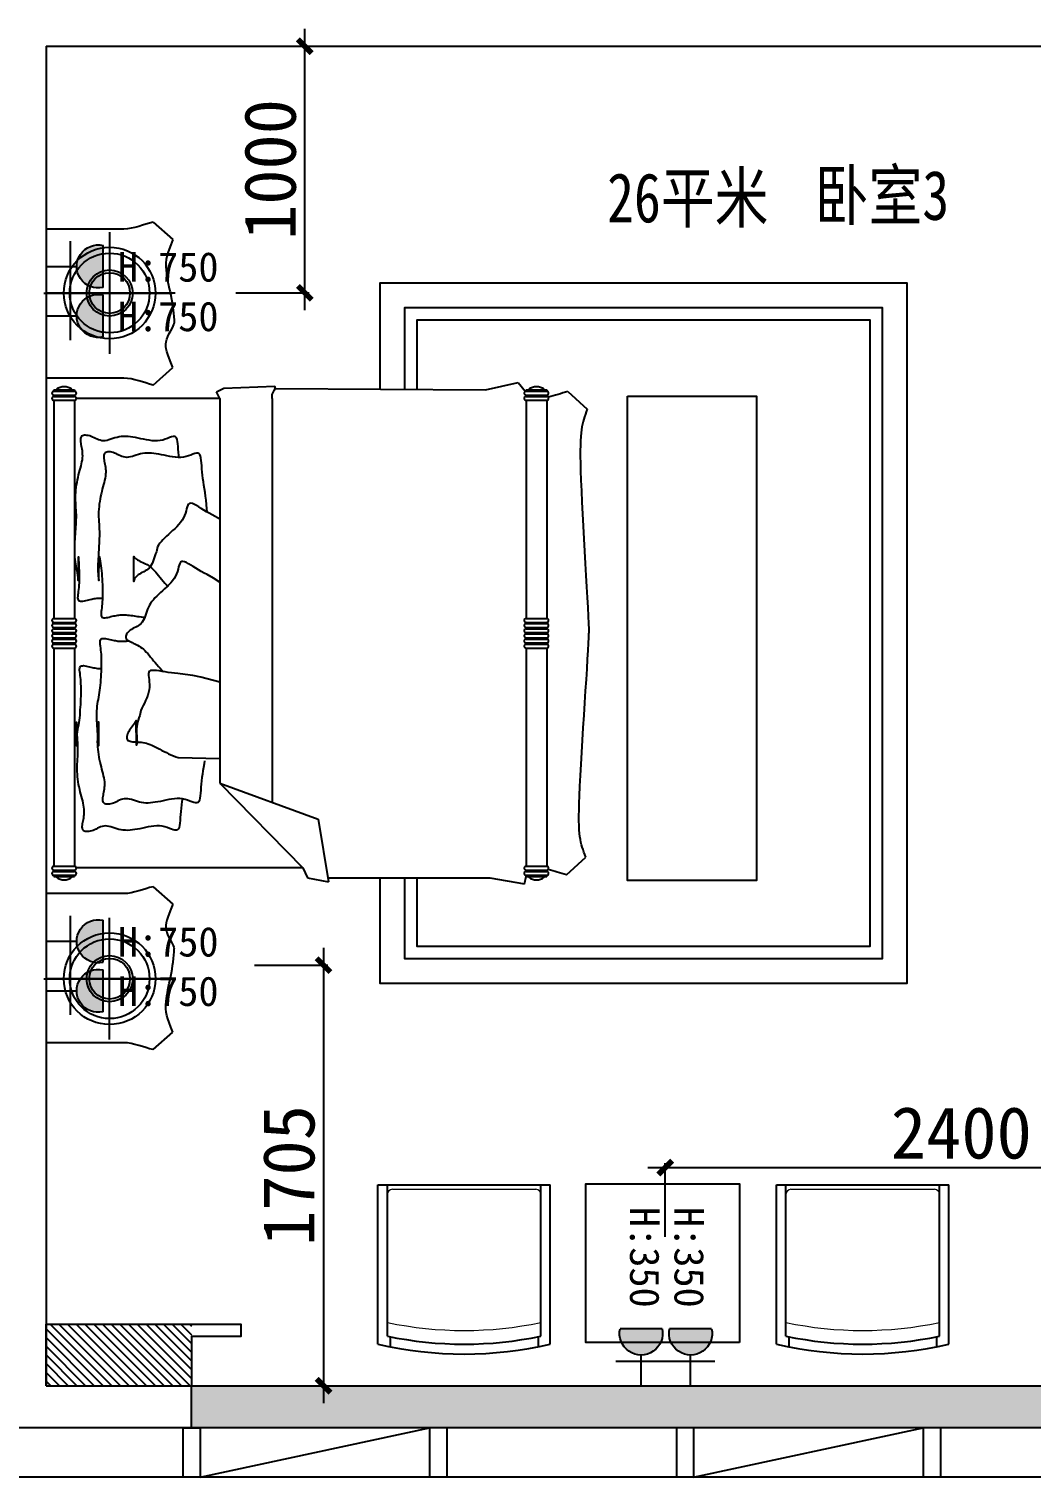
# Model space of a CAD drawing. Header units: millimetres. Extents: x 561810 to 956823, y -438984 to -391712.
# Drawn here: x 884875 to 888937, y -415003 to -409133 of the extents above; entities that cross this region are included whole.
import ezdxf

# ---------------------------------------------------------------- set-up
doc = ezdxf.new("R2010")
doc.units = ezdxf.units.MM
doc.header["$LTSCALE"] = 10
doc.header["$MEASUREMENT"] = 0
doc.linetypes.add('DASHED2', pattern=[9.525, 6.35, -3.175])
doc.linetypes.add('HIDDEN2', pattern=[4.7625, 3.175, -1.5875])
doc.layers.get('0').update_dxf_attribs({"linetype": 'CONTINUOUS'})
doc.layers.get('DEFPOINTS').update_dxf_attribs({"color": 1, "linetype": 'CONTINUOUS'})
for name, color, linetype in [('6-P插座', 4, 'CONTINUOUS'), ('6-P插座图例', 4, 'CONTINUOUS'), ('WALL', 7, 'CONTINUOUS'), ('WINDOW', 4, 'CONTINUOUS'), ('吊顶字', 250, 'CONTINUOUS'), ('填充', 8, 'CONTINUOUS'), ('墙', 7, 'CONTINUOUS')]:
    doc.layers.add(name, color=color, linetype=linetype)
doc.layers.add('细线', color=250, linetype='CONTINUOUS', lineweight=5)
doc.styles.add('12', font='', dxfattribs={"width": 0.8})
doc.styles.add('宋体', font='')
doc.styles.add('施洛华标注样式', font='')
doc.styles.get('12').set_extended_font_data('SimSun')
doc.styles.get('宋体').set_extended_font_data('SimSun')
doc.styles.get('施洛华标注样式').set_extended_font_data('SimSun')
doc.dimstyles.new('外标尺寸', dxfattribs={"dimscale": 70, "dimtxt": 3, "dimasz": 0.8, "dimexe": 0.25, "dimexo": 1, "dimgap": 0.5, "dimtad": 1, "dimdec": 0, "dimtxsty": '施洛华标注样式', "dimblk": 'ARCHTICK', "dimcen": 1.5, "dimdle": 1, "dimclrd": 250, "dimclre": 250, "dimclrt": 62, "dimadec": 0, "dimazin": 0, "dimtfac": 1, "dimtdec": 0, "dimtix": 1, "dimtmove": 1, "dimatfit": 3, "dimldrblk": 'ARCHTICK', "dimfxl": 0, "dimarcsym": 0})

# ---------------------------------------------------------------- blocks, each defined once
blk = doc.blocks.new('4')
at = {"layer": '6-P插座图例'}
h = blk.add_hatch(color=4, dxfattribs=at)
edge = h.paths.add_edge_path()
edge.add_ellipse((223569, -308613.5), major_axis=(0, 79.4), ratio=1, start_angle=-12.7447, end_angle=192.7446)
edge.add_line((223586.5, -308691), (223586.5, -308536.1))
at = {"layer": '6-P插座图例', "color": 4}
for p, q in [((223466.2, -308524.5), (223466.2, -308706.9)), ((223586.5, -308536.1), (223586.5, -308691)), ((223376.4, -308613.5), (223489.5, -308613.5))]:
    blk.add_line(p, q, dxfattribs=at)
blk.add_ellipse((223569, -308613.5), major_axis=(0, 79.4), ratio=1, start_param=-0.222437, end_param=3.364029, dxfattribs=at)
blk = doc.blocks.new('_ARCHTICK')
at = {"color": 0, "linetype": 'ByBlock', "const_width": 0.4}
blk.add_lwpolyline([(-0.5, -0.5), (0.5, 0.5)], dxfattribs=at)
blk = doc.blocks.new('*D60')
at = {"color": 250, "lineweight": -2}
for p, q in [((887384.2, -413748.5), (889924.3, -413748.5)), ((887454.2, -414028.5), (887454.2, -413731)), ((889854.3, -414028.5), (889854.3, -413731))]:
    blk.add_line(p, q, dxfattribs=at)
at = {"layer": 'DEFPOINTS', "color": 0}
for p in [(889854.3, -413748.5), (889854.3, -414202.8), (887454.2, -414534)]:
    blk.add_point(p, dxfattribs=at)
at = {"color": 250, "lineweight": -2, "xscale": 56, "yscale": 56, "zscale": 56, "rotation": 180}
blk.add_blockref('_ARCHTICK', (887454.2, -413748.5), dxfattribs=at)
at = {"color": 250, "lineweight": -2, "xscale": 56, "yscale": 56, "zscale": 56}
blk.add_blockref('_ARCHTICK', (889854.3, -413748.5), dxfattribs=at)
at = {"color": 62, "insert": (888654.3, -413608.5), "char_height": 210, "attachment_point": 5, "style": '施洛华标注样式'}
blk.add_mtext('2400', dxfattribs=at)
blk = doc.blocks.new('*D61')
at = {"color": 250, "lineweight": -2}
for p, q in [((886069.2, -412858.1), (886069.2, -414702.8)), ((885789.2, -412928.1), (886086.7, -412928.1)), ((885810.9, -414632.8), (886086.7, -414632.8))]:
    blk.add_line(p, q, dxfattribs=at)
at = {"layer": 'DEFPOINTS', "color": 0}
for p in [(885043.3, -412928.1), (885740.9, -414632.8), (886069.2, -414632.8)]:
    blk.add_point(p, dxfattribs=at)
at = {"color": 250, "lineweight": -2, "xscale": 56, "yscale": 56, "zscale": 56}
for p, rotation in [((886069.2, -412928.1), 90), ((886069.2, -414632.8), 270)]:
    blk.add_blockref('_ARCHTICK', p, dxfattribs=dict(at, rotation=rotation))
at = {"color": 62, "insert": (885929.2, -413780.4), "char_height": 210, "attachment_point": 5, "rotation": 90, "style": '施洛华标注样式'}
blk.add_mtext('1705', dxfattribs=at)
blk = doc.blocks.new('*D62')
at = {"color": 250, "lineweight": -2}
for p, q in [((885993.3, -410272.3), (885993.3, -409132.8)), ((885713.3, -409202.8), (886010.8, -409202.8)), ((885713.3, -410202.3), (886010.8, -410202.3))]:
    blk.add_line(p, q, dxfattribs=at)
at = {"layer": 'DEFPOINTS', "color": 0}
for p in [(885040.7, -409202.8), (885993.3, -409202.8), (885040.7, -410202.3)]:
    blk.add_point(p, dxfattribs=at)
at = {"color": 250, "lineweight": -2, "xscale": 56, "yscale": 56, "zscale": 56}
for p, rotation in [((885993.3, -409202.8), 90), ((885993.3, -410202.3), 270)]:
    blk.add_blockref('_ARCHTICK', p, dxfattribs=dict(at, rotation=rotation))
at = {"color": 62, "insert": (885853.3, -409702.5), "char_height": 210, "attachment_point": 5, "rotation": 90, "style": '施洛华标注样式'}
blk.add_mtext('1000', dxfattribs=at)

msp = doc.modelspace()

# ---------------------------------------------------------------- hatches: boundary and pattern name
h = msp.add_hatch()
h.set_pattern_fill('ANSI31', color=250, scale=200, angle=-90, style=0)
h.set_pattern_definition([(315, (885734.32, -414802.755), (17.6777, 17.6777), [])])
h.paths.add_polyline_path([(884944.3, -414632.8), (885534.3, -414632.8), (885534.3, -414382.8), (884944.3, -414382.8)])
h = msp.add_hatch()
h.set_pattern_fill('AR-CONC', color=250, scale=20, style=0)
h.set_pattern_definition([(50, (889534.32, -414802.76), (143.452, -12.5504), [15, -165]), (355, (889534.32, -414802.76), (-27.75, 150.4384), [12, -132]), (100.4514, (889546.27, -414803.8), (115.702, 137.888), [12.748, -140.2284]), (46.184, (889534.32, -414762.76), (213.448, -33.104), [22.5, -247.5]), (96.6356, (889552.1, -414765.51), (186.933, 194.824), [19.122, -210.343]), (351.184, (889534.32, -414762.76), (186.932, 194.824), [18, -198]), (21, (889554.32, -414772.76), (119.3814, -80.5238), [15, -165]), (326, (889554.32, -414772.76), (48.663, 145.03), [12, -132]), (71.4514, (889564.27, -414779.47), (168.0445, 64.506), [12.748, -140.2284]), (37.5, (889534.32, -414802.755), (2.432, 66.5788), [0, -130.4, 0, -134, 0, -132.5]), (7.5, (889534.32, -414802.755), (52.6139, 78.8823), [0, -76.4, 0, -127.4, 0, -50.5]), (327.5, (889489.72, -414802.755), (106.7645, -4.511), [0, -50, 0, -156, 0, -207]), (317.5, (889469.72, -414802.755), (116.6372, 20.021), [0, -65, 0, -103.6, 0, -147])])
h.paths.add_polyline_path([(889534.3, -414802.8), (889534.3, -414632.8), (885534.3, -414632.8), (885534.3, -414802.8), (885569.3, -414802.8)])

# ---------------------------------------------------------------- linework, layer by layer
at = {"color": 1}
for p, q in [((885499.3, -414802.8), (885499.3, -415002.8)), ((885499.3, -414802.8), (885569.3, -414802.8)), ((885569.3, -414802.8), (885569.3, -415002.8)), ((885569.3, -415002.8), (886499.3, -414802.8)), ((886499.3, -414802.8), (886499.3, -415002.8)), ((886569.3, -414802.8), (886569.3, -415002.8)), ((887499.3, -414802.8), (887499.3, -415002.8)), ((887569.3, -414802.8), (887569.3, -415002.8)), ((887569.3, -415002.8), (888499.3, -414802.8)), ((888499.3, -414802.8), (888499.3, -415002.8)), ((888569.3, -414802.8), (888569.3, -415002.8))]:
    msp.add_line(p, q, dxfattribs=at)
at = {"layer": 'WALL'}
for p, q in [((884944.3, -409202.8), (884944.3, -414632.8)), ((884944.3, -409202.8), (889854.3, -409202.8)), ((884944.3, -414632.8), (889944.3, -414632.8))]:
    msp.add_line(p, q, dxfattribs=at)
msp.add_lwpolyline([(885534.3, -414802.8), (885534.3, -414632.8)], dxfattribs=at)
at = {"layer": 'WINDOW'}
for p, q in [((902564.3, -414802.8), (865564.3, -414802.8)), ((902684.3, -415002.8), (865364.3, -415002.8))]:
    msp.add_line(p, q, dxfattribs=at)
at = {"layer": '填充', "color": 250, "ltscale": 0.01}
for p, q in [((885260, -409943.8), (884944.3, -409943.8)), ((885202.2, -409956.3), (885202.2, -410450.1)), ((885379.2, -409915.6), (885457.7, -409986.6)), ((884936.1, -410203.2), (885456.3, -410203.2)), ((885468.2, -410203.2), (884948.1, -410203.2)), ((885379.2, -410576.2), (885457.7, -410505.2)), ((885260, -410548.1), (884944.3, -410548.1)), ((884975.9, -410596.2), (884975.9, -410601.4)), ((884975.9, -410596.2), (885059.5, -410596.2)), ((884975.9, -410601.4), (885059.5, -410601.4)), ((884986.4, -410593.5), (884986.4, -410596.2)), ((885049, -410593.5), (885049, -410596.2)), ((885059.5, -410596.2), (885059.5, -410601.4)), ((885635.1, -410603.7), (885665.4, -410588.6)), ((885648.4, -410631), (885635.1, -410603.7)), ((885665.4, -410588.6), (885872, -410581.2)), ((885860.5, -410614.4), (885869.8, -410595.8)), ((885869.8, -410595.8), (885874.4, -410589.1)), ((885874.6, -410589.9), (885872, -410581.2)), ((885874.6, -410589.9), (886725.6, -410596.2)), ((886725.6, -410596.2), (886858.2, -410565.8)), ((886858.2, -410565.8), (886888.1, -410601.7)), ((886890.2, -410596.2), (886890.2, -410601.4)), ((886890.2, -410596.2), (886973.8, -410596.2)), ((886890.2, -410601.4), (886973.8, -410601.4)), ((886900.6, -410593.5), (886900.6, -410596.2)), ((886963.3, -410593.5), (886963.3, -410596.2)), ((886973.8, -410596.2), (886973.8, -410601.4)), ((887059.6, -410602.8), (887138.1, -410673.8)), ((884975.9, -410617.1), (884975.9, -410622.3)), ((884975.9, -410617.1), (884975.9, -410622.3)), ((884975.9, -410617.1), (885059.5, -410617.1)), ((884975.9, -410622.3), (885059.5, -410622.3)), ((884975.9, -410638), (884975.9, -411522.4)), ((884975.9, -410638), (885059.5, -410638)), ((885059.5, -410617.1), (885059.5, -410622.3)), ((885059.5, -410638), (885059.5, -411522.4)), ((885648.4, -410631), (885067.3, -410631)), ((885648.4, -410631), (885648.4, -412190.5)), ((885861.3, -410631), (885860.5, -410614.4)), ((885861.3, -410631), (885861.3, -412268.2)), ((886890.2, -410617.1), (886890.2, -410622.3)), ((886890.2, -410617.1), (886890.2, -410622.3)), ((886890.2, -410617.1), (886973.8, -410617.1)), ((886890.2, -410622.3), (886973.8, -410622.3)), ((886890.2, -410638), (886890.2, -411522.4)), ((886890.2, -410638), (886973.8, -410638)), ((886973.8, -410617.1), (886973.8, -410622.3)), ((886973.8, -410638), (886973.8, -411522.4)), ((886977.4, -410618), (886977.4, -410623.2)), ((884975.9, -411522.4), (885059.5, -411522.4)), ((884975.9, -411538.1), (884975.9, -411543.3)), ((884975.9, -411538.1), (884975.9, -411543.3)), ((884975.9, -411538.1), (885059.5, -411538.1)), ((884975.9, -411543.3), (885059.5, -411543.3)), ((885059.5, -411538.1), (885059.5, -411543.3)), ((885059.5, -411538.1), (885059.5, -411543.3)), ((886890.2, -411522.4), (886973.8, -411522.4)), ((886890.2, -411538.1), (886973.8, -411538.1)), ((886890.2, -411538.1), (886890.2, -411543.3)), ((886890.2, -411538.1), (886890.2, -411543.3)), ((886890.2, -411543.3), (886973.8, -411543.3)), ((886973.8, -411538.1), (886973.8, -411543.3)), ((886973.8, -411538.1), (886973.8, -411543.3)), ((884975.9, -411559), (884975.9, -411564.2)), ((884975.9, -411559), (884975.9, -411564.2)), ((884975.9, -411559), (885059.5, -411559)), ((884975.9, -411564.2), (885059.5, -411564.2)), ((884975.9, -411579.9), (884975.9, -411585.1)), ((884975.9, -411579.9), (884975.9, -411585.1)), ((884975.9, -411579.9), (885059.5, -411579.9)), ((884975.9, -411585.1), (885059.5, -411585.1)), ((884975.9, -411600.8), (884975.9, -411606)), ((884975.9, -411600.8), (884975.9, -411606)), ((884975.9, -411600.8), (885059.5, -411600.8)), ((885059.5, -411559), (885059.5, -411564.2)), ((885059.5, -411559), (885059.5, -411564.2)), ((885059.5, -411579.9), (885059.5, -411585.1)), ((885059.5, -411600.8), (885059.5, -411606)), ((885059.5, -411600.8), (885059.5, -411606)), ((886890.2, -411559), (886973.8, -411559)), ((886890.2, -411559), (886890.2, -411564.2)), ((886890.2, -411559), (886890.2, -411564.2)), ((886890.2, -411564.2), (886973.8, -411564.2)), ((886890.2, -411579.9), (886890.2, -411585.1)), ((886890.2, -411579.9), (886973.8, -411579.9)), ((886890.2, -411579.9), (886890.2, -411585.1)), ((886890.2, -411585.1), (886973.8, -411585.1)), ((886890.2, -411600.8), (886973.8, -411600.8)), ((886890.2, -411600.8), (886890.2, -411606)), ((886890.2, -411600.8), (886890.2, -411606)), ((886973.8, -411559), (886973.8, -411564.2)), ((886973.8, -411559), (886973.8, -411564.2)), ((886973.8, -411579.9), (886973.8, -411585.1)), ((886973.8, -411600.8), (886973.8, -411606)), ((886973.8, -411600.8), (886973.8, -411606)), ((884975.9, -411606), (885059.5, -411606)), ((884975.9, -411621.6), (884975.9, -411626.9)), ((884975.9, -411621.6), (884975.9, -411626.9)), ((884975.9, -411621.6), (885059.5, -411621.6)), ((884975.9, -411626.9), (885059.5, -411626.9)), ((884975.9, -411642.5), (884975.9, -412527)), ((884975.9, -411642.5), (885059.5, -411642.5)), ((885059.5, -411621.6), (885059.5, -411626.9)), ((885059.5, -411621.6), (885059.5, -411626.9)), ((885059.5, -411642.5), (885059.5, -412527)), ((886890.2, -411606), (886973.8, -411606)), ((886890.2, -411621.6), (886973.8, -411621.6)), ((886890.2, -411621.6), (886890.2, -411626.9)), ((886890.2, -411621.6), (886890.2, -411626.9)), ((886890.2, -411626.9), (886973.8, -411626.9)), ((886890.2, -411642.5), (886890.2, -412527)), ((886890.2, -411642.5), (886973.8, -411642.5)), ((886973.8, -411621.6), (886973.8, -411626.9)), ((886973.8, -411621.6), (886973.8, -411626.9)), ((886973.8, -411642.5), (886973.8, -412527)), ((885648.4, -412190.5), (885984.7, -412533)), ((885648.4, -412190.5), (886047.4, -412336.2)), ((886047.4, -412336.2), (886088.8, -412590.3)), ((884975.9, -412527), (885059.5, -412527)), ((884975.9, -412547.9), (884975.9, -412542.6)), ((884975.9, -412547.9), (884975.9, -412542.6)), ((884975.9, -412542.6), (884975.9, -412547.9)), ((884975.9, -412542.6), (885059.5, -412542.6)), ((885059.5, -412547.9), (885059.5, -412542.6)), ((885059.5, -412542.6), (885059.5, -412547.9)), ((885984.7, -412533), (885067.1, -412533)), ((885984.7, -412533), (886003.7, -412573.3)), ((886890.2, -412527), (886973.8, -412527)), ((886890.2, -412547.9), (886890.2, -412542.6)), ((886890.2, -412542.6), (886973.8, -412542.6)), ((886890.2, -412547.9), (886890.2, -412542.6)), ((886890.2, -412542.6), (886890.2, -412547.9)), ((886973.8, -412547.9), (886973.8, -412542.6)), ((886973.8, -412542.6), (886973.8, -412547.9)), ((887053.5, -412561.2), (887132, -412490.2)), ((884975.9, -412547.9), (885059.5, -412547.9)), ((884975.9, -412568.7), (884975.9, -412563.5)), ((884975.9, -412563.5), (884975.9, -412568.7)), ((884975.9, -412563.5), (885059.5, -412563.5)), ((884975.9, -412568.7), (885059.5, -412568.7)), ((884986.4, -412571.5), (884986.4, -412568.7)), ((885049, -412571.5), (885049, -412568.7)), ((885059.5, -412568.7), (885059.5, -412563.5)), ((885059.5, -412563.5), (885059.5, -412568.7)), ((886003.7, -412573.3), (886088.8, -412590.3)), ((886086, -412573.3), (886743, -412573.3)), ((886743, -412573.3), (886883.5, -412597.7)), ((886883.5, -412597.7), (886890.2, -412568.7)), ((886890.2, -412547.9), (886973.8, -412547.9)), ((886890.2, -412563.5), (886973.8, -412563.5)), ((886890.2, -412568.7), (886890.2, -412563.5)), ((886890.2, -412563.5), (886890.2, -412568.7)), ((886890.2, -412568.7), (886973.8, -412568.7)), ((886900.6, -412571.5), (886900.6, -412568.7)), ((886963.3, -412571.5), (886963.3, -412568.7)), ((886973.8, -412568.7), (886973.8, -412563.5)), ((886973.8, -412563.5), (886973.8, -412568.7)), ((885260, -412637.8), (884944.3, -412637.8)), ((885379.2, -412609.6), (885457.7, -412680.6)), ((885202.2, -413229.6), (885202.2, -412735.8)), ((884936.1, -412982.7), (885456.3, -412982.7)), ((885468.2, -412982.7), (884948.1, -412982.7)), ((885260, -413242.1), (884944.3, -413242.1)), ((885379.2, -413270.3), (885457.7, -413199.3)), ((886289.9, -414464.1), (886289.9, -413818.1)), ((886289.9, -413818.1), (886988.1, -413818.1)), ((886328.1, -414431.6), (886328.1, -413818.1)), ((886949.9, -414431.6), (886949.9, -413818.1)), ((886988.1, -414464.1), (886988.1, -413818.1)), ((887905.4, -413818.1), (888603.6, -413818.1)), ((887905.4, -414464.1), (887905.4, -413818.1)), ((887943.6, -414431.6), (887943.6, -413818.1)), ((888565.4, -414431.6), (888565.4, -413818.1)), ((888603.6, -414464.1), (888603.6, -413818.1)), ((886340.6, -414475), (886340.6, -414434.2)), ((886939.9, -414474.5), (886939.9, -414433.7)), ((887956, -414475), (887956, -414434.2)), ((888555.3, -414474.5), (888555.3, -414433.7))]:
    msp.add_line(p, q, dxfattribs=at)
for points in [[(887300.8, -410621.4), (887824, -410621.4), (887824, -412584.1), (887300.8, -412584.1)], [(887755.7, -414457.5), (887132.9, -414457.5), (887132.9, -413814.6), (887755.7, -413814.6)]]:
    msp.add_lwpolyline(points, close=True, dxfattribs=at)
at = {"layer": '填充', "color": 142, "ltscale": 0.01}
msp.add_lwpolyline([(884944.3, -414632.8), (884944.3, -414382.8), (885734.3, -414382.8), (885734.3, -414432.8), (885534.3, -414432.8), (885534.3, -414632.8)], dxfattribs=at)
at = {"layer": '填充', "color": 250, "ltscale": 0.01}
msp.add_circle((885202.2, -412982.7), 185.9, dxfattribs=at)
for centre, radius, start, end in [((884975.9, -410609.3), 7.83, 90, 270), ((885017.7, -410635.3), 52.2, 53.1301, 126.8699), ((885059.5, -410609.3), 7.83, 270, 90), ((886890.2, -410609.3), 7.83, 90, 270), ((886932, -410635.3), 52.2, 53.1301, 126.8699), ((886973.8, -410609.3), 7.83, 270, 90), ((884975.9, -410630.2), 7.83, 90, 270), ((885059.5, -410630.2), 7.83, 270, 90), ((886890.2, -410630.2), 7.83, 90, 270), ((886973.8, -410630.2), 7.83, 270, 90), ((884975.9, -411530.2), 7.83, 90, 270), ((884975.9, -411551.1), 7.83, 90, 270), ((885059.5, -411530.2), 7.83, 270, 90), ((885059.5, -411551.1), 7.83, 270, 90), ((886890.2, -411530.2), 7.83, 90, 270), ((886890.2, -411551.1), 7.83, 90, 270), ((886973.8, -411530.2), 7.83, 270, 90), ((886973.8, -411551.1), 7.83, 270, 90), ((884975.9, -411572), 7.83, 90, 270), ((884975.9, -411592.9), 7.83, 90, 270), ((885059.5, -411572), 7.83, 270, 90), ((885059.5, -411592.9), 7.83, 270, 90), ((886890.2, -411572), 7.83, 90, 270), ((886890.2, -411592.9), 7.83, 90, 270), ((886973.8, -411572), 7.83, 270, 90), ((886973.8, -411592.9), 7.83, 270, 90), ((884975.9, -411613.8), 7.83, 90, 270), ((884975.9, -411634.7), 7.83, 90, 270), ((885059.5, -411613.8), 7.83, 270, 90), ((885059.5, -411634.7), 7.83, 270, 90), ((886890.2, -411613.8), 7.83, 90, 270), ((886890.2, -411634.7), 7.83, 90, 270), ((886973.8, -411613.8), 7.83, 270, 90), ((886973.8, -411634.7), 7.83, 270, 90), ((884975.9, -412534.8), 7.83, 90, 270), ((885059.5, -412534.8), 7.83, 270, 90), ((886890.2, -412534.8), 7.83, 90, 270), ((886973.8, -412534.8), 7.83, 270, 90), ((884975.9, -412555.7), 7.83, 90, 270), ((885017.7, -412529.7), 52.2, 233.1301, 306.8699), ((885059.5, -412555.7), 7.83, 270, 90), ((886890.2, -412555.7), 7.83, 90, 270), ((886932, -412529.7), 52.2, 233.1301, 306.8699), ((886973.8, -412555.7), 7.83, 270, 90), ((886639, -412960.7), 1543.4, 256.92708, 283.07292), ((886639, -412960.7), 1503.4, 258.06513, 281.93487), ((888254.5, -412960.7), 1543.4, 256.92708, 283.07292), ((888254.5, -412960.7), 1503.4, 258.06513, 281.93487)]:
    msp.add_arc(centre, radius, start, end, dxfattribs=at)
msp.add_ellipse((885202.2, -410203.2), major_axis=(-131.4, -131.4), ratio=1, start_param=3.926991, end_param=10.210176, dxfattribs=at)
for points, knots in [([(885379.2, -409915.6), (885339.7, -409925.4), (885297.5, -409943.9), (885254.4, -409943.8), (885251.6, -409943.8)], [0, 0, 0, 0, 119.139047, 127.45857, 127.45857, 127.45857, 127.45857]), ([(885457.7, -409986.6), (885435.9, -410046.8), (885413.4, -410086.9), (885464.1, -410256.3), (885463.8, -410325.9), (885463.8, -410325.9)], [0, 0, 0, 0, 178.169252, 382.130033, 382.13034, 382.13034, 382.13034, 382.13034]), ([(885457.7, -410505.2), (885435.9, -410445), (885413.4, -410404.9), (885464.1, -410335.6), (885463.8, -410325.9), (885463.8, -410325.9)], [0, 0, 0, 0, 178.169252, 382.130033, 382.13034, 382.13034, 382.13034, 382.13034]), ([(885379.2, -410576.2), (885339.7, -410566.4), (885297.5, -410548), (885254.4, -410548), (885251.6, -410548.1)], [0, 0, 0, 0, 119.139047, 127.45857, 127.45857, 127.45857, 127.45857]), ([(887138.1, -410673.8), (887116.3, -410734.1), (887093.8, -410774.2), (887144.5, -411512.8), (887144.2, -411582.5), (887144.2, -411582.5)], [0, 0, 0, 0, 178.169252, 382.130033, 382.13034, 382.13034, 382.13034, 382.13034]), ([(887132, -412490.2), (887110.1, -412429.9), (887087.6, -412389.8), (887144.5, -411652.1), (887144.2, -411582.5), (887144.2, -411582.5)], [0, 0, 0, 0, 178.169252, 382.130033, 382.13034, 382.13034, 382.13034, 382.13034]), ([(887132, -412490.2), (887110.1, -412429.9), (887087.6, -412389.8), (887144.5, -411652.1), (887144.2, -411582.5), (887144.2, -411582.5)], [0, 0, 0, 0, 178.169252, 382.130033, 382.13034, 382.13034, 382.13034, 382.13034]), ([(887132, -412490.2), (887110.1, -412429.9), (887087.6, -412389.8), (887144.5, -411652.1), (887144.2, -411582.5), (887144.2, -411582.5)], [0, 0, 0, 0, 178.169252, 382.130033, 382.13034, 382.13034, 382.13034, 382.13034]), ([(885379.2, -412609.6), (885339.7, -412619.4), (885297.5, -412637.9), (885254.4, -412637.9), (885251.6, -412637.8)], [0, 0, 0, 0, 119.139047, 127.45857, 127.45857, 127.45857, 127.45857]), ([(885457.7, -412680.6), (885435.9, -412740.8), (885413.4, -412780.9), (885464.1, -412850.3), (885463.8, -412859.9), (885463.8, -412859.9)], [0, 0, 0, 0, 178.169252, 382.130033, 382.13034, 382.13034, 382.13034, 382.13034]), ([(885457.7, -413199.3), (885435.9, -413139), (885413.4, -413098.9), (885464.1, -412929.6), (885463.8, -412859.9), (885463.8, -412859.9)], [0, 0, 0, 0, 178.169252, 382.130033, 382.13034, 382.13034, 382.13034, 382.13034]), ([(885379.2, -413270.3), (885339.7, -413260.5), (885297.5, -413242), (885254.4, -413242), (885251.6, -413242.1)], [0, 0, 0, 0, 119.139047, 127.45857, 127.45857, 127.45857, 127.45857])]:
    msp.add_open_spline(points, degree=3, knots=knots, dxfattribs=at)
for points in [[(887059.6, -410602.8), (887033.2, -410609.4), (887006.7, -410619.3), (886980, -410625.5)], [(887053.5, -412561.2), (887029, -412555.1), (887004.4, -412546.1), (886979.7, -412539.9)]]:
    msp.add_open_spline(points, degree=3, dxfattribs=at)
at = {"layer": '墙', "color": 250}
for points in [[(886296.9, -412573.3), (886296.9, -413001.4), (888435.1, -413001.4), (888435.1, -410163.5), (886296.9, -410163.5), (886296.9, -410593)], [(886396.9, -412573.3), (886396.9, -412901.4), (888335.1, -412901.4), (888335.1, -410263.5), (886396.9, -410263.5), (886396.9, -410593.7)], [(886446.9, -412573.3), (886446.9, -412851.4), (888285.1, -412851.4), (888285.1, -410313.5), (886446.9, -410313.5), (886446.9, -410594.1)], [(885483.3, -410869.8), (885482.4, -410861.6), (885481.3, -410848.9), (885480.5, -410836.5), (885479.8, -410824.8), (885478.8, -410814.1), (885477.5, -410804.6), (885475.7, -410796.7), (885473, -410790.6), (885469.5, -410786.6), (885464.8, -410784.8), (885459.1, -410785), (885452.4, -410786.7), (885444.8, -410789.4), (885436.4, -410792.7), (885427.2, -410796.1), (885417.5, -410799.1), (885407.2, -410801.4), (885396.4, -410802.5), (885385.3, -410802.6), (885374, -410801.7), (885362.5, -410800.3), (885351, -410798.3), (885339.5, -410796), (885328.3, -410793.6), (885317.3, -410791.3), (885306.7, -410789.2), (885296.5, -410787.4), (885286.5, -410786.1), (885276.9, -410785.1), (885267.6, -410784.6), (885258.5, -410784.6), (885249.6, -410785.3), (885240.8, -410786.5), (885232.2, -410788.4), (885223.7, -410790.8), (885215.5, -410793.3), (885207.4, -410796), (885199.5, -410798.4), (885191.8, -410800.4), (885184.4, -410801.7), (885177.3, -410802.2), (885170.4, -410801.7), (885163.8, -410800.3), (885157.4, -410798.3), (885151.2, -410795.7), (885145.2, -410792.8), (885139.2, -410789.9), (885133.3, -410787.1), (885127.4, -410784.6), (885121.6, -410782.6), (885115.8, -410781), (885110.3, -410780.1), (885105, -410779.7), (885100.1, -410779.8), (885095.7, -410780.5), (885091.9, -410781.8), (885088.8, -410783.7), (885086.5, -410786.3), (885084.9, -410789.3), (885083.9, -410793), (885083.5, -410797), (885083.6, -410801.6), (885084, -410806.5), (885084.8, -410811.7), (885085.7, -410817.3), (885086.9, -410823.1), (885088, -410829.1), (885089.2, -410835.4), (885090.2, -410842), (885091, -410848.8), (885091.5, -410855.9), (885091.6, -410863.2), (885091.2, -410870.8), (885090.3, -410878.7), (885088.8, -410886.8), (885087.1, -410895.2), (885084.9, -410903.9), (885082.6, -410912.7), (885080.2, -410921.9), (885077.7, -410931.2), (885075.2, -410940.8), (885072.9, -410950.7), (885070.7, -410960.7), (885068.7, -410970.8), (885066.9, -410981.1), (885065.4, -410991.5), (885064.2, -411001.9), (885063.4, -411012.3), (885062.8, -411022.7), (885062.7, -411033), (885062.9, -411043.2), (885063.3, -411053.3), (885063.8, -411063.4), (885064.4, -411073.3), (885065, -411083.2), (885065.5, -411093.1), (885065.9, -411102.8), (885065.9, -411112.5), (885065.8, -411122.1), (885065.5, -411131.7), (885065, -411141.3), (885064.4, -411151), (885063.8, -411160.7), (885063, -411170.6), (885062.3, -411180.7), (885061.6, -411190.9), (885060.9, -411201.3), (885060.3, -411211.7), (885059.9, -411222.1), (885059.6, -411232.4), (885059.6, -411254.2), (885059.9, -411264.1), (885060.4, -411273.8), (885061.3, -411283.2), (885062.5, -411292.3), (885063.9, -411301.3), (885065.5, -411310.2), (885067.1, -411319.2), (885068.8, -411328.3), (885070.4, -411337.7), (885071.9, -411347.4), (885073.3, -411357.5), (885074.4, -411368), (885075.4, -411273.1), (885076.3, -411284.1), (885077, -411295.1), (885077.6, -411306.2), (885078, -411317.2), (885078.4, -411328.1), (885078.6, -411338.8), (885078.7, -411349.2), (885078.7, -411359.3), (885078.5, -411369.1), (885078.2, -411378.6), (885077.7, -411387.7), (885077.1, -411396.4), (885076.2, -411404.8), (885075.2, -411412.7), (885074.2, -411420.1), (885073.3, -411426.9), (885072.7, -411433), (885072.5, -411438.4), (885072.9, -411443), (885074.2, -411446.7), (885076.3, -411449.5), (885079.6, -411451.2), (885083.7, -411452), (885088.6, -411452.1), (885094.1, -411451.6), (885100, -411450.6), (885106.1, -411449.3), (885112.2, -411447.9), (885118.2, -411446.4), (885123.9, -411445), (885129.4, -411443.8), (885134.7, -411442.8), (885139.9, -411441.9), (885145.1, -411441.1), (885150.4, -411440.6), (885155.9, -411440.3), (885161.5, -411440.2), (885167.5, -411440.4), (885173.2, -411440.7)], [(885596.9, -411090.8), (885596.1, -411078.1), (885594.7, -411060.3), (885593.1, -411043.2), (885591.1, -411026.8), (885589, -411011.3), (885586.8, -410996.4), (885584.6, -410982.1), (885582.4, -410968.3), (885580.4, -410954.9), (885578.7, -410941.8), (885577.2, -410928.9), (885576.2, -410916.1), (885575.4, -410903.8), (885574.6, -410892.1), (885573.7, -410881.4), (885572.4, -410871.9), (885570.5, -410863.9), (885567.9, -410857.8), (885564.3, -410853.8), (885559.7, -410852.1), (885553.9, -410852.3), (885547.2, -410853.9), (885539.6, -410856.7), (885531.2, -410859.9), (885522.1, -410863.3), (885512.4, -410866.4), (885502.1, -410868.6), (885491.3, -410869.7), (885480.2, -410869.8), (885468.9, -410869), (885457.4, -410867.5), (885445.8, -410865.5), (885434.4, -410863.2), (885423.1, -410860.8), (885412.2, -410858.5), (885401.6, -410856.5), (885391.3, -410854.7), (885381.4, -410853.3), (885371.8, -410852.3), (885362.5, -410851.9), (885353.3, -410851.9), (885344.4, -410852.5), (885335.7, -410853.8), (885327.1, -410855.7), (885318.6, -410858), (885310.3, -410860.6), (885302.2, -410863.2), (885294.3, -410865.6), (885286.7, -410867.6), (885279.3, -410869), (885272.2, -410869.5), (885265.3, -410869), (885258.7, -410867.6), (885252.3, -410865.5), (885246.1, -410862.9), (885240, -410860.1), (885234.1, -410857.2), (885228.2, -410854.3), (885222.3, -410851.8), (885216.5, -410849.8), (885210.7, -410848.3), (885205.1, -410847.3), (885199.8, -410846.9), (885195, -410847), (885190.6, -410847.8), (885186.8, -410849.1), (885183.7, -410851), (885181.4, -410853.5), (885179.8, -410856.6), (885178.8, -410860.2), (885178.4, -410864.3), (885178.4, -410868.8), (885178.9, -410873.7), (885179.6, -410879), (885180.6, -410884.5), (885181.7, -410890.3), (885182.9, -410896.4), (885184, -410902.7), (885185, -410909.3), (885185.8, -410916.1), (885186.3, -410923.2), (885186.4, -410930.5), (885186, -410938.1), (885185.1, -410946), (885183.7, -410954.1), (885181.9, -410962.5), (885179.8, -410971.1), (885177.5, -410980), (885175, -410989.1), (885172.5, -410998.5), (885170.1, -411008.1), (885167.7, -411017.9), (885165.5, -411027.9), (885163.6, -411038.1), (885161.8, -411048.4), (885160.3, -411058.8), (885159.1, -411069.2), (885158.2, -411079.6), (885157.7, -411089.9), (885157.6, -411100.2), (885157.7, -411110.4), (885158.1, -411120.6), (885158.7, -411130.6), (885159.3, -411140.6), (885159.9, -411150.5), (885160.4, -411160.3), (885160.7, -411170), (885160.8, -411179.7), (885160.7, -411189.3), (885160.4, -411198.9), (885159.9, -411208.5), (885159.3, -411218.2), (885158.6, -411228), (885157.9, -411238.9), (885157.2, -411259.5), (885156.4, -411269.8), (885155.8, -411280.1), (885155.2, -411290.5), (885154.8, -411300.9), (885154.5, -411311.3), (885154.5, -411321.4), (885154.8, -411331.4), (885155.3, -411341.1), (885156.2, -411350.4), (885157.4, -411359.6), (885158.8, -411368.5), (885160.4, -411271.8), (885162, -411280.8), (885163.7, -411289.9), (885165.3, -411299.3), (885166.8, -411309), (885168.1, -411319.1), (885169.3, -411329.6), (885170.3, -411340.4), (885171.1, -411351.3), (885171.9, -411362.4), (885172.4, -411373.5), (885172.9, -411384.5), (885173.2, -411395.4), (885173.5, -411406), (885173.6, -411416.4), (885173.5, -411426.5), (885173.4, -411436.3), (885173.1, -411445.8), (885172.6, -411454.9), (885171.9, -411463.7), (885171.1, -411472), (885170.1, -411479.9), (885169.1, -411487.3), (885168.1, -411494.1), (885167.5, -411500.3), (885167.4, -411505.7), (885167.8, -411510.3), (885169, -411514), (885171.2, -411516.7), (885174.4, -411518.5), (885178.6, -411519.3), (885183.5, -411519.4), (885189, -411518.9), (885194.8, -411517.9), (885200.9, -411516.6), (885207, -411515.1), (885213, -411513.7), (885218.8, -411512.3), (885224.2, -411511.1), (885229.6, -411510), (885234.8, -411509.1), (885240, -411508.4), (885245.3, -411507.9), (885250.8, -411507.6), (885256.4, -411507.5), (885262.4, -411507.6), (885268.6, -411508), (885275, -411508.6), (885281.5, -411509.3), (885288.2, -411510.1), (885295, -411511), (885301.8, -411512), (885308.6, -411513), (885315.4, -411514), (885322.3, -411515), (885329.4, -411515.8), (885336.8, -411516.5), (885344.7, -411516.8)], [(885648.4, -411119.4), (885629.7, -411108.6), (885617.6, -411102.3), (885606, -411096), (885594.7, -411089.6), (885583.8, -411082.9), (885573.4, -411076.3), (885563.5, -411070), (885554.3, -411064.4), (885545.8, -411059.9), (885538.3, -411056.7), (885531.9, -411055.3), (885526.5, -411055.8), (885522.4, -411058.5), (885519.1, -411063.3), (885516.5, -411069.7), (885514.2, -411077.4), (885511.9, -411086.1), (885509.3, -411095.5), (885506, -411105.2), (885501.8, -411114.8), (885496.4, -411124.2), (885489.9, -411133.2), (885482.5, -411141.9), (885474.5, -411150.3), (885466.1, -411158.4), (885457.6, -411166.3), (885449, -411174), (885440.6, -411181.5), (885432.7, -411188.8), (885425.3, -411196.1), (885418.3, -411203.3), (885411.9, -411210.5), (885406, -411217.7), (885400.6, -411225.1), (885395.9, -411232.7), (885391.7, -411252.1), (885388.2, -411260.2), (885385.1, -411268.4), (885382.3, -411276.6), (885379.6, -411284.7), (885377, -411292.5), (885374.1, -411299.8), (885370.8, -411306.6), (885367, -411312.7), (885362.5, -411317.9), (885357.5, -411322.4), (885352.1, -411326.4), (885346.4, -411329.9), (885340.5, -411333.1), (885334.6, -411336.2), (885328.8, -411339.3), (885323.4, -411342.6), (885318.3, -411346.1), (885313.7, -411349.9), (885309.6, -411353.8), (885306.1, -411357.8), (885303.4, -411361.8), (885301.4, -411365.8), (885300.2, -411369.6), (885299.9, -411373.2), (885300.6, -411271), (885302.1, -411274.1), (885304.5, -411277), (885307.5, -411279.7), (885311.2, -411282.4), (885315.5, -411284.9), (885320.1, -411287.4), (885325.2, -411289.9), (885330.5, -411292.4), (885336.1, -411295), (885341.9, -411297.8), (885347.8, -411300.9), (885353.8, -411304.2), (885359.8, -411308), (885365.8, -411312.3), (885371.7, -411317), (885377.5, -411322.4), (885383.2, -411328.3), (885388.9, -411334.7), (885394.7, -411341.5), (885400.5, -411348.6), (885406.4, -411356), (885412.5, -411363.5), (885418.8, -411371.2), (885425.4, -411378.9), (885432.2, -411386.5), (885439.2, -411394.1)], [(885649.8, -411376.6), (885623.2, -411359.7), (885597.3, -411344.7), (885585.3, -411338.4), (885573.7, -411332.1), (885562.4, -411325.6), (885551.5, -411319), (885541, -411312.3), (885531.1, -411306.1), (885521.9, -411300.5), (885513.5, -411296), (885506, -411292.8), (885499.5, -411291.3), (885494.2, -411291.8), (885490, -411294.6), (885486.8, -411299.3), (885484.2, -411305.7), (885481.9, -411313.5), (885479.6, -411322.2), (885477, -411331.6), (885473.7, -411341.2), (885469.4, -411350.9), (885464, -411360.2), (885457.5, -411369.2), (885450.2, -411377.9), (885442.2, -411386.3), (885433.8, -411394.5), (885425.2, -411402.4), (885416.6, -411410.1), (885408.3, -411417.6), (885400.4, -411424.9), (885392.9, -411432.1), (885386, -411439.3), (885379.5, -411446.5), (885373.6, -411453.8), (885368.3, -411461.2), (885363.5, -411468.7), (885359.4, -411476.6), (885355.8, -411484.6), (885352.8, -411492.8), (885350, -411501.1), (885347.3, -411509.1), (885344.6, -411516.9), (885341.7, -411524.3), (885338.5, -411531.1), (885334.7, -411537.1), (885330.2, -411542.4), (885325.2, -411546.9), (885319.7, -411550.8), (885314, -411554.3), (885308.1, -411557.6), (885302.3, -411560.6), (885296.5, -411563.7), (885291, -411567), (885285.9, -411570.5), (885281.3, -411574.3), (885277.2, -411578.2), (885273.8, -411582.3), (885271, -411586.3), (885269, -411590.3), (885267.9, -411594.1), (885267.6, -411597.7), (885268.3, -411601.1), (885269.8, -411604.2), (885272.1, -411607.1), (885275.2, -411609.8), (885278.9, -411612.5), (885283.1, -411615), (885287.8, -411617.5), (885292.9, -411620), (885298.2, -411622.5), (885303.8, -411625.1), (885309.6, -411627.9), (885315.4, -411631), (885321.4, -411634.3), (885327.4, -411638.1), (885333.4, -411642.4), (885339.3, -411647.1), (885345.2, -411652.5), (885350.9, -411658.4), (885356.6, -411664.8), (885362.3, -411671.6), (885368.1, -411678.7), (885374.1, -411686.1), (885380.2, -411693.6), (885386.5, -411701.3), (885393, -411709), (885399.8, -411716.6), (885406.9, -411724.2), (885414.2, -411731.7), (885420.8, -411738.2)], [(885586.6, -412100.1), (885585.1, -412111.1), (885582.9, -412126), (885580.6, -412140.2), (885578.5, -412154), (885576.5, -412167.5), (885574.7, -412180.6), (885573.3, -412193.5), (885572.3, -412206.2), (885571.4, -412218.6), (885570.7, -412230.3), (885569.7, -412241), (885568.4, -412250.5), (885566.6, -412258.4), (885564, -412264.5), (885560.4, -412268.5), (885555.7, -412270.3), (885550, -412270.1), (885543.3, -412268.4), (885535.7, -412265.7), (885527.3, -412262.4), (885518.2, -412259), (885508.4, -412256), (885498.1, -412253.7), (885487.4, -412252.6), (885476.3, -412252.5), (885464.9, -412253.4), (885453.4, -412254.8), (885441.9, -412256.8), (885430.4, -412259.1), (885419.2, -412261.5), (885408.2, -412263.8), (885397.6, -412265.9), (885387.4, -412267.7), (885377.5, -412269), (885367.9, -412270), (885358.5, -412270.5), (885349.4, -412270.5), (885340.5, -412269.8), (885331.7, -412268.6), (885323.1, -412266.7), (885314.7, -412264.3), (885306.4, -412261.8), (885298.3, -412259.1), (885290.4, -412256.7), (885282.7, -412254.7), (885275.3, -412253.4), (885268.2, -412252.9), (885261.3, -412253.4), (885254.7, -412254.8), (885248.4, -412256.8), (885242.2, -412259.4), (885236.1, -412262.3), (885230.1, -412265.2), (885224.2, -412268), (885218.4, -412270.5), (885212.5, -412272.5), (885206.7, -412274.1), (885201.2, -412275), (885195.9, -412275.4), (885191, -412275.3), (885186.6, -412274.6), (885182.8, -412273.3), (885179.7, -412271.4), (885177.4, -412268.8), (885175.8, -412265.8), (885174.9, -412262.1), (885174.4, -412258.1), (885174.5, -412253.5), (885174.9, -412248.6), (885175.7, -412243.4), (885176.7, -412237.8), (885177.8, -412232), (885178.9, -412226), (885180.1, -412219.7), (885181.1, -412213.1), (885181.9, -412206.3), (885182.4, -412199.2), (885182.5, -412191.9), (885182.1, -412184.3), (885181.2, -412176.4), (885179.8, -412168.3), (885178, -412159.9), (885175.9, -412151.2), (885173.5, -412142.4), (885171.1, -412133.2), (885168.6, -412123.9), (885166.1, -412114.3), (885163.8, -412104.4), (885161.6, -412094.4), (885159.6, -412084.3), (885157.8, -412074), (885156.4, -412063.6), (885155.1, -412053.2), (885154.3, -412042.8), (885153.8, -412032.4), (885153.6, -412022.1), (885153.8, -412011.9), (885154.2, -412001.8), (885154.7, -411991.7), (885155.3, -411981.8), (885155.9, -411971.9), (885156.4, -411961), (885156.8, -411951.2), (885156.9, -411941.6), (885156.7, -412038.7), (885156.4, -412029.1), (885155.9, -412019.5), (885155.4, -412009.8), (885154.7, -412000), (885154, -411990.1), (885153.2, -411980.1), (885152.5, -411969.8), (885151.8, -411958.4), (885151.2, -411948), (885150.8, -411937.6), (885150.6, -411927.3), (885150.5, -411917.1), (885150.8, -411896.6), (885151.4, -411886.9), (885152.3, -411877.5), (885153.4, -411868.4), (885154.8, -411859.5), (885156.4, -411850.5), (885158, -411841.6), (885159.7, -411832.4), (885161.3, -411823.1), (885162.8, -411813.4), (885164.2, -411803.2), (885165.3, -411792.8), (885166.3, -411782), (885167.2, -411771), (885167.9, -411760), (885168.5, -411748.9), (885168.9, -411737.9), (885169.3, -411727), (885169.5, -411716.3), (885169.6, -411705.9), (885169.6, -411695.8), (885169.4, -411686), (885169.1, -411676.5), (885168.6, -411667.4), (885168, -411658.7), (885167.1, -411650.3), (885166.1, -411642.4), (885165.1, -411635), (885164.2, -411628.2), (885163.6, -411622.1), (885163.4, -411616.7), (885163.9, -411612.1), (885165.1, -411608.4), (885167.3, -411605.6), (885170.5, -411603.9), (885174.6, -411603.1), (885179.5, -411603), (885185, -411603.5), (885190.9, -411604.5), (885197, -411605.8), (885203.1, -411607.2), (885209.1, -411608.7), (885214.8, -411610.1), (885220.3, -411611.3), (885225.6, -411612.3), (885230.8, -411613.2), (885236.1, -411614), (885241.4, -411614.5), (885246.8, -411614.8), (885252.5, -411614.9), (885258.4, -411614.7), (885264.6, -411614.3), (885271, -411613.8), (885277.6, -411613.1), (885279.6, -411612.9)], [(885497.2, -412253.6), (885495.5, -412264.8), (885493.4, -412278.2), (885491.7, -412291.3), (885490.3, -412304.3), (885489.2, -412317), (885488.4, -412329.4), (885487.7, -412341), (885486.7, -412351.8), (885485.4, -412361.2), (885483.6, -412369.2), (885480.9, -412375.3), (885477.4, -412379.3), (885472.7, -412381), (885467, -412380.8), (885460.3, -412379.2), (885452.7, -412376.5), (885444.3, -412373.2), (885435.2, -412369.8), (885425.4, -412366.7), (885415.1, -412364.5), (885404.4, -412363.4), (885393.2, -412363.3), (885381.9, -412364.1), (885370.4, -412365.6), (885358.9, -412367.6), (885347.4, -412369.9), (885336.2, -412372.3), (885325.2, -412374.6), (885314.6, -412376.7), (885304.4, -412378.4), (885294.5, -412379.8), (885284.8, -412380.8), (885275.5, -412381.3), (885266.4, -412381.2), (885257.5, -412380.6), (885248.7, -412379.3), (885240.1, -412377.5), (885231.6, -412375.1), (885223.4, -412372.5), (885215.3, -412369.9), (885207.4, -412367.5), (885199.7, -412365.5), (885192.3, -412364.1), (885185.2, -412363.6), (885178.3, -412364.1), (885171.7, -412365.5), (885165.4, -412367.6), (885159.1, -412370.2), (885153.1, -412373), (885147.1, -412376), (885141.2, -412378.8), (885135.3, -412381.3), (885129.5, -412383.3), (885123.7, -412384.8), (885118.2, -412385.8), (885112.9, -412386.2), (885108, -412386.1), (885103.6, -412385.3), (885099.8, -412384), (885096.7, -412382.1), (885094.4, -412379.6), (885092.8, -412376.5), (885091.8, -412372.9), (885091.4, -412368.8), (885091.5, -412364.3), (885091.9, -412359.4), (885092.7, -412354.1), (885093.7, -412348.6), (885094.8, -412342.8), (885095.9, -412336.7), (885097.1, -412330.4), (885098.1, -412323.9), (885098.9, -412317), (885099.4, -412310), (885099.5, -412302.6), (885099.1, -412295), (885098.2, -412287.2), (885096.8, -412279), (885095, -412270.6), (885092.9, -412262), (885090.5, -412253.1), (885088.1, -412244), (885085.6, -412234.6), (885083.1, -412225), (885080.8, -412215.2), (885078.6, -412205.2), (885076.6, -412195), (885074.8, -412184.7), (885073.3, -412174.4), (885072.1, -412164), (885071.3, -412153.6), (885070.7, -412143.2), (885070.6, -412132.9), (885070.8, -412122.7), (885071.2, -412112.5), (885071.7, -412102.5), (885072.3, -412092.5), (885072.9, -412082.6), (885073.4, -412072.8), (885073.8, -412063.1), (885073.9, -412053.4), (885073.7, -412043.8), (885073.4, -412034.2), (885072.9, -412024.6), (885072.3, -412014.9), (885071.7, -412005.1), (885070.9, -411995.2), (885070.2, -411985.2), (885069.5, -411975), (885068.8, -411964.6), (885068.2, -411953.1), (885067.8, -411942.7), (885067.6, -412039.1), (885067.5, -412028.9), (885067.8, -412019), (885068.4, -412009.3), (885069.2, -411999.9), (885070.4, -411990.8), (885071.8, -411981.8), (885073.4, -411972.9), (885075, -411964), (885076.7, -411953.8), (885078.3, -411944.4), (885079.8, -411934.7), (885081.2, -411924.6), (885082.3, -411914.1), (885083.3, -411892.8), (885084.2, -411881.8), (885084.9, -411870.7), (885085.5, -411859.6), (885085.9, -411848.6), (885086.3, -411837.7), (885086.5, -411827.1), (885086.6, -411816.7), (885086.6, -411806.6), (885086.4, -411796.8), (885086.1, -411787.3), (885085.6, -411778.2), (885085, -411769.4), (885084.1, -411761.1), (885083.1, -411753.2), (885082.1, -411745.8), (885081.2, -411739), (885080.6, -411732.9), (885080.4, -411727.4), (885080.8, -411722.8), (885082.1, -411719.1), (885084.3, -411716.4), (885087.5, -411714.7), (885091.6, -411713.8), (885096.5, -411713.7), (885102, -411714.3), (885107.9, -411715.2), (885114, -411716.5), (885120.1, -411718), (885126.1, -411719.5), (885131.8, -411720.8), (885137.3, -411722), (885142.6, -411723.1), (885147.8, -411724), (885153.1, -411724.7), (885158.3, -411725.2), (885163.8, -411725.5), (885169.3, -411725.6)], [(885648.4, -411780.1), (885572.3, -411761), (885539.9, -411754.2), (885508.8, -411748.9), (885479.1, -411745.2), (885465.6, -411744), (885452.5, -411742.7), (885439.6, -411741.1), (885426.9, -411739.2), (885414.7, -411737.2), (885403.2, -411735.2), (885392.5, -411733.7), (885383, -411732.8), (885374.9, -411732.8), (885368.3, -411733.9), (885363.6, -411736.4), (885360.8, -411740.6), (885359.7, -411746.2), (885359.8, -411753.1), (885360.7, -411761.1), (885361.9, -411770.1), (885363.1, -411779.7), (885363.8, -411789.9), (885363.7, -411800.4), (885362.3, -411811.2), (885359.8, -411822), (885356.4, -411832.9), (885352.3, -411843.7), (885347.7, -411854.5), (885342.9, -411865.1), (885338, -411875.5), (885333.2, -411885.6), (885328.7, -411895.5), (885324.7, -411915.6), (885321, -411924.9), (885317.9, -411934), (885315.3, -411943), (885313.2, -411951.9), (885311.8, -411960.7), (885311, -411970.6), (885310.8, -411979.4), (885311.2, -411988.2), (885311.8, -411996.8), (885312.5, -412005.3), (885313, -412013.5), (885313.2, -412021.5), (885312.8, -412029), (885311.7, -412036), (885309.6, -411935.9), (885306.7, -411942), (885303.2, -411947.7), (885299.3, -411953.2), (885295.1, -411958.4), (885290.9, -411964.6), (885286.8, -411969.7), (885283, -411974.8), (885279.7, -411980.1), (885276.9, -411985.3), (885274.7, -411990.5), (885273.1, -411995.6), (885272.1, -412000.3), (885271.8, -412004.8), (885272.2, -412008.8), (885273.3, -412012.2), (885275.2, -412015.1), (885277.9, -412017.3), (885281.2, -412019.1), (885285.1, -412020.4), (885289.5, -412021.4), (885294.4, -412022.1), (885299.6, -412022.6), (885305.3, -412022.9), (885311.2, -412023.2), (885317.3, -412023.4), (885323.7, -412023.8), (885330.3, -412024.3), (885337.2, -412025.1), (885344.2, -412026.3), (885351.3, -412027.8), (885358.6, -412030), (885366.1, -412032.7), (885373.7, -412035.9), (885381.4, -412039.6), (885389.3, -412043.6), (885397.4, -412047.9), (885405.8, -412052.4), (885414.3, -412057), (885423.1, -412061.6), (885432.1, -412066.1), (885441.3, -412070.6), (885450.8, -412074.8), (885460.4, -412078.9), (885470.1, -412082.7), (885480, -412086.3), (885648.4, -412089.6)]]:
    msp.add_lwpolyline(points, dxfattribs=at)
for radius in [161.5, 93.6, 82.5]:
    msp.add_circle((885202.2, -412982.7), radius, dxfattribs=at)
for major_axis, start_param, end_param in [((114.2, -114.2), 2.356194490192256, 8.639379797371841), ((-66.2, -66.2), 3.926991, 10.210176), ((58.3, -58.3), 2.35619449019222, 8.639379797371804)]:
    msp.add_ellipse((885202.2, -410203.2), major_axis=major_axis, ratio=1, start_param=start_param, end_param=end_param, dxfattribs=at)
at = {"layer": '细线', "color": 250, "lineweight": 5}
for p, q in [((886348.1, -413836.3), (886929.9, -413836.3)), ((887963.6, -413836.3), (888545.4, -413836.3))]:
    msp.add_line(p, q, dxfattribs=at)
for centre, radius, start, end in [((886348.1, -413856.3), 20, 90, 180), ((886929.9, -413856.3), 20, 0, 90), ((887963.6, -413856.3), 20, 90, 180), ((888545.4, -413856.3), 20, 0, 90), ((886639, -412905.3), 1503.4, 258.06513, 281.93487), ((888254.5, -412905.3), 1503.4, 258.06513, 281.93487)]:
    msp.add_arc(centre, radius, start, end, dxfattribs=at)

# ---------------------------------------------------------------- block references
at = {"layer": '6-P插座', "color": 250, "linetype": 'DASHED2', "ltscale": 100, "xscale": -1.099999999627471, "yscale": 1.100000000093132, "zscale": 1.1}
for p, rotation in [((639230.2, -749570.4), 180), ((639230.2, -749771), 180), ((639230.2, -752306), 180), ((639230.2, -752506.7), 180), ((1226831.2, -660346.8), 270), ((1227031.9, -660346.8), 270)]:
    msp.add_blockref('4', p, dxfattribs=dict(at, rotation=rotation))

# ---------------------------------------------------------------- texts
at = {"layer": '吊顶字', "color": 4, "linetype": 'HIDDEN2', "lineweight": 13, "ltscale": 0.13, "char_height": 120, "width": 1161.29, "attachment_point": 7, "style": '宋体'}
for insert in [(885235.4, -410159.1), (885235.4, -410359.8), (885235.4, -412894.8), (885235.4, -413095.4)]:
    msp.add_mtext('H:750', dxfattribs=dict(at, insert=insert))
at = {"layer": '吊顶字', "color": 4, "linetype": 'HIDDEN2', "lineweight": 13, "ltscale": 0.13, "char_height": 120, "width": 1161.29, "attachment_point": 7, "rotation": 270, "style": '宋体'}
for insert in [(887309.5, -413908.2), (887489.7, -413908.2)]:
    msp.add_mtext('H:350', dxfattribs=dict(at, insert=insert))
at = {"layer": '填充', "color": 250, "ltscale": 0.01, "style": '12', "width": 0.8}
for s, p in [('26平米', (887218.6, -409916.8)), ('卧室3', (888059.7, -409906.7))]:
    msp.add_text(s, height=200, dxfattribs=at).set_placement(p)

# ---------------------------------------------------------------- dimensions: what is measured, and where the dimension line sits
at = {"color": 1}
for base, p1, p2, picture, middle in [((885993.3031, -409202.7551), (885040.7238, -410202.3058), (885040.7238, -409202.7551), '*D62', (885853.3031, -409702.5304)), ((886069.2, -414632.8), (885043.3, -412928.1), (885740.9, -414632.8), '*D61', (885929.2, -413780.4))]:
    dim = msp.add_linear_dim(base=base, p1=p1, p2=p2, angle=90, dimstyle='外标尺寸', dxfattribs=at)
    dim.commit()
    dim.dimension.update_dxf_attribs({"geometry": picture, "text_midpoint": middle})
dim = msp.add_linear_dim(base=(889854.3, -413748.5), p1=(887454.2, -414534), p2=(889854.3, -414202.8), dimstyle='外标尺寸', dxfattribs=at)
dim.commit()
dim.dimension.update_dxf_attribs({"geometry": '*D60', "text_midpoint": (888654.3, -413608.5)})

doc.saveas('drawing.dxf')
